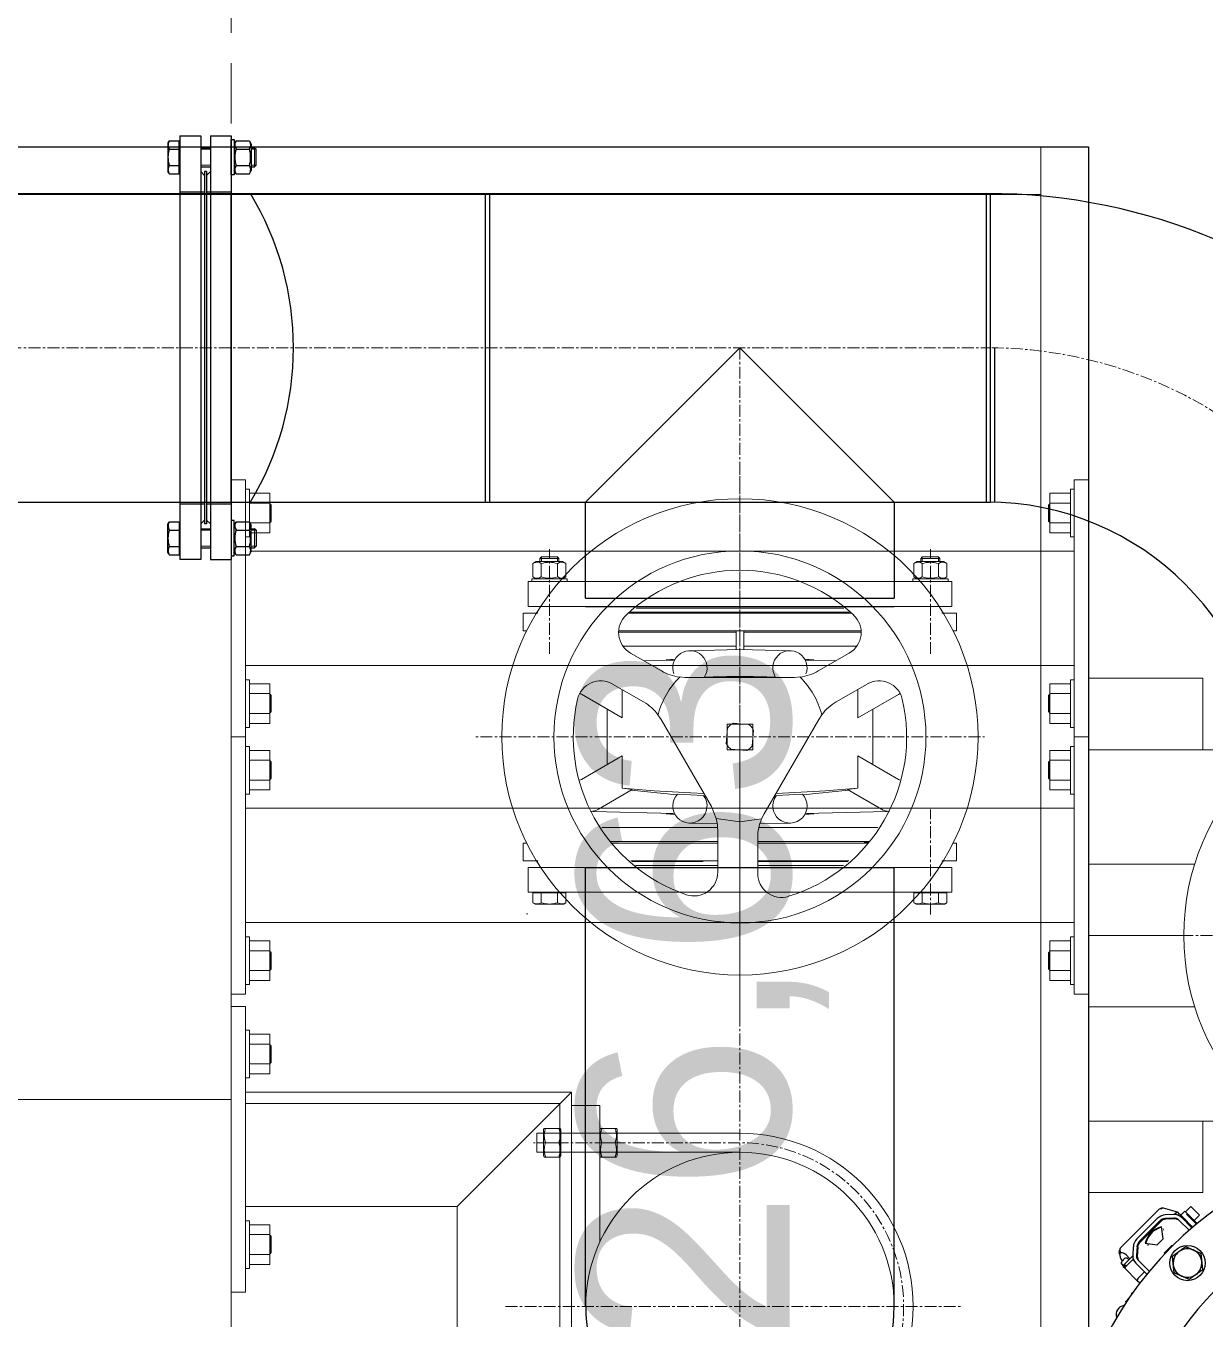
# Model space of a CAD drawing. Header units: millimetres. Extents: x 47998 to 491357, y 29487 to 305355.
# Drawn here: x 49559.1 to 49682.9, y 30411.9 to 30547.7 of the extents above; entities that cross this region are included whole.
import ezdxf

# ---------------------------------------------------------------- set-up
doc = ezdxf.new("R2010")
doc.units = ezdxf.units.MM
doc.linetypes.add('GP kota 28.53_PBS_arhitektura$0$HIDDEN', pattern=[9.525, 6.35, -3.175])
doc.linetypes.add('GP kota 28.53_PBS_strojarstvo_rashladni_sustav$0$CENTER', pattern=[2, 1.25, -0.25, 0.25, -0.25])
doc.styles.add('GP kota 28.53_PBS_arhitektura$0$KOTE', font='arial.ttf')

msp = doc.modelspace()

# ---------------------------------------------------------------- linework, layer by layer
at = {"color": 252, "linetype": 'GP kota 28.53_PBS_arhitektura$0$HIDDEN', "lineweight": 18}
msp.add_line((49580.68, 30619.95), (49580.68, 30534.95), dxfattribs=at)
at = {"color": 4, "linetype": 'Continuous', "lineweight": 20}
for p, q in [((49670.68, 30534.95), (49330.68, 30534.95)), ((49580.68, 30534.95), (49580.68, 30169.95)), ((49670.68, 30169.95), (49670.68, 30534.95)), ((49580.68, 30434.95), (49555.68, 30434.95))]:
    msp.add_line(p, q, dxfattribs=at)
at = {"color": 20, "linetype": 'Continuous', "lineweight": 18}
for p, q in [((49670.68, 30534.95), (49330.68, 30534.95)), ((49665.68, 30534.95), (49665.68, 30169.95)), ((49670.68, 30529.95), (49670.68, 30534.95)), ((49330.68, 30529.95), (49665.68, 30529.95)), ((49670.68, 30529.95), (49670.68, 30169.95))]:
    msp.add_line(p, q, dxfattribs=at)
at = {"color": 1, "linetype": 'Continuous', "lineweight": -3}
for p, q in [((49555.68, 30534.95), (49670.68, 30534.95)), ((49575.28, 30536.12), (49575.28, 30491.62)), ((49575.28, 30536.12), (49577.48, 30536.12)), ((49577.48, 30536.12), (49577.48, 30491.62)), ((49578.48, 30536.12), (49580.68, 30536.12)), ((49578.48, 30536.12), (49578.48, 30491.62)), ((49580.68, 30536.12), (49580.68, 30491.62)), ((49580.68, 30535.72), (49580.98, 30535.72)), ((49580.68, 30532.02), (49580.68, 30535.72)), ((49580.98, 30535.72), (49580.98, 30532.02)), ((49670.68, 30534.95), (49670.68, 30169.95)), ((49577.88, 30531.96), (49577.48, 30532.36)), ((49577.88, 30532.37), (49577.88, 30495.37)), ((49578.08, 30532.37), (49577.88, 30532.37)), ((49578.08, 30532.37), (49578.08, 30495.37)), ((49578.08, 30531.96), (49578.48, 30532.36)), ((49580.98, 30532.02), (49580.68, 30532.02)), ((49361.38, 30530.06), (49659.98, 30530.06)), ((49575.28, 30530.24), (49577.88, 30530.24)), ((49578.08, 30530.24), (49580.68, 30530.24)), ((49580.68, 30497.67), (49580.68, 30530.06)), ((49580.68, 30497.67), (49580.68, 30530.06)), ((49607.32, 30530.06), (49607.32, 30513.87)), ((49607.79, 30530.06), (49624.88, 30530.06)), ((49607.79, 30530.06), (49607.79, 30497.67)), ((49642.62, 30530.06), (49660.36, 30530.06)), ((49659.98, 30497.67), (49659.98, 30530.06)), ((49659.98, 30513.87), (49659.98, 30530.06)), ((49660.36, 30530.06), (49660.36, 30497.67)), ((49607.32, 30513.87), (49607.32, 30497.67)), ((49617.88, 30497.67), (49634.08, 30513.87)), ((49650.27, 30497.67), (49634.08, 30513.87)), ((49660.83, 30497.67), (49660.83, 30513.87)), ((49481.87, 30497.67), (49659.98, 30497.67)), ((49575.28, 30497.49), (49577.88, 30497.49)), ((49578.08, 30497.49), (49580.68, 30497.49)), ((49607.79, 30497.67), (49617.88, 30497.67)), ((49617.88, 30487.58), (49617.88, 30497.67)), ((49650.27, 30497.67), (49650.27, 30487.58)), ((49650.27, 30497.67), (49660.36, 30497.67)), ((49577.88, 30495.78), (49577.48, 30495.38)), ((49578.08, 30495.78), (49578.48, 30495.38)), ((49580.98, 30495.72), (49580.68, 30495.72)), ((49580.68, 30495.72), (49580.68, 30492.02)), ((49580.98, 30492.02), (49580.98, 30495.72)), ((49578.08, 30495.37), (49577.88, 30495.37)), ((49577.48, 30491.62), (49575.28, 30491.62)), ((49578.48, 30491.62), (49580.68, 30491.62)), ((49580.68, 30492.02), (49580.98, 30492.02)), ((49617.88, 30487.58), (49650.27, 30487.58)), ((49617.88, 30486.71), (49650.27, 30486.71)), ((49617.88, 30459.31), (49650.27, 30459.31)), ((49617.88, 30413.21), (49617.88, 30459.31)), ((49650.27, 30413.21), (49650.27, 30459.31)), ((49680.02, 30423.12), (49678.55, 30423.54)), ((49681.42, 30423.71), (49680.86, 30423.14)), ((49681.42, 30423.71), (49682.34, 30422.79)), ((49678.11, 30423.42), (49674, 30419.32)), ((49677.9, 30422.44), (49675.76, 30420.3)), ((49678.15, 30422.19), (49676.02, 30420.05)), ((49679.63, 30422.48), (49678.7, 30422.44)), ((49679.65, 30422.86), (49678.72, 30422.82)), ((49679.71, 30422.41), (49678.78, 30422.36)), ((49679.27, 30422.46), (49679.19, 30422.38)), ((49679.8, 30423), (49679.67, 30422.86)), ((49679.74, 30422.43), (49679.69, 30422.48)), ((49679.75, 30422.43), (49679.72, 30422.41)), ((49679.74, 30422.43), (49679.9, 30422.45)), ((49679.96, 30422.83), (49679.8, 30423)), ((49680.24, 30422.91), (49680.05, 30423.1)), ((49680.15, 30422.3), (49680.07, 30422.33)), ((49680.12, 30422.8), (49680.11, 30422.79)), ((49681.24, 30421.21), (49680.16, 30422.28)), ((49680.25, 30422.91), (49680.24, 30422.91)), ((49680.25, 30422.91), (49680.51, 30422.65)), ((49680.72, 30423.14), (49680.36, 30422.79)), ((49681.54, 30421.47), (49680.44, 30422.57)), ((49680.51, 30422.65), (49680.61, 30422.55)), ((49681.57, 30421.58), (49680.61, 30422.55)), ((49680.86, 30423.14), (49681.07, 30422.93)), ((49682, 30421.86), (49680.96, 30422.9)), ((49681.07, 30422.93), (49682.08, 30421.92)), ((49682.34, 30422.79), (49681.78, 30422.22)), ((49678.23, 30422.11), (49676.09, 30419.97)), ((49678.23, 30422.11), (49678.23, 30422.11)), ((49678.53, 30420.31), (49678.34, 30421.58)), ((49678.55, 30421.36), (49678.53, 30421.33)), ((49678.57, 30421.25), (49678.55, 30421.23)), ((49681.38, 30421.77), (49681.14, 30421.87)), ((49681.38, 30421.77), (49681.31, 30421.7)), ((49681.36, 30421.65), (49681.4, 30421.68)), ((49681.62, 30421.53), (49681.57, 30421.58)), ((49675.38, 30419.48), (49675.34, 30418.55)), ((49675.77, 30419.5), (49675.72, 30418.57)), ((49676.09, 30419.98), (49676.09, 30419.97)), ((49676.62, 30419.86), (49677.89, 30419.67)), ((49676.87, 30419.67), (49676.84, 30419.65)), ((49676.97, 30419.65), (49676.95, 30419.63)), ((49677.41, 30420.22), (49677.41, 30420.22)), ((49677.49, 30420.18), (49677.49, 30420.17)), ((49677.89, 30419.67), (49678.53, 30420.31)), ((49679.38, 30419.57), (49678.63, 30418.82)), ((49679.47, 30419.56), (49679.38, 30419.57)), ((49673.95, 30418.65), (49673.9, 30418.83)), ((49673.97, 30419.09), (49674.04, 30418.85)), ((49674.21, 30417.98), (49674.05, 30418.35)), ((49674.43, 30417.62), (49675.03, 30418.22)), ((49675.03, 30418.22), (49674.62, 30418.63)), ((49674.62, 30417.43), (49675.29, 30418.1)), ((49674.73, 30418.27), (49674.9, 30418.1)), ((49675.34, 30418.53), (49675.03, 30418.22)), ((49675.35, 30418.04), (49675.29, 30418.1)), ((49675.35, 30418.04), (49675.41, 30418.1)), ((49675.72, 30418.51), (49675.77, 30418.46)), ((49675.82, 30419.02), (49675.74, 30418.93)), ((49675.76, 30418.3), (49675.77, 30418.46)), ((49675.79, 30418.48), (49675.77, 30418.45)), ((49675.84, 30419.42), (49675.8, 30418.5)), ((49678.63, 30418.82), (49678.65, 30418.72)), ((49674.13, 30417.67), (49674.32, 30417.48)), ((49674.52, 30417.18), (49674.32, 30417.37)), ((49674.62, 30417.43), (49674.43, 30417.62)), ((49674.52, 30417.18), (49674.52, 30417.18)), ((49675.79, 30415.91), (49674.52, 30417.18)), ((49675.63, 30417.76), (49676.79, 30416.6)), ((49675.88, 30416.17), (49676.55, 30416.84)), ((49675.92, 30418.04), (49677.05, 30416.91)), ((49676.05, 30415.65), (49675.79, 30415.91)), ((49674.58, 30413.75), (49674.94, 30414.11)), ((49675.23, 30414.61), (49675.42, 30414.8)), ((49675.24, 30414.55), (49675.23, 30414.61)), ((49674.64, 30413.66), (49674.58, 30413.72))]:
    msp.add_line(p, q, dxfattribs=at)
at = {"color": 1, "linetype": 'Continuous', "lineweight": -3, "extrusion": (0.866025, -0.5, 0)}
for p, q in [((49574.17, 30535.6), (49574.03, 30535.37)), ((49581.18, 30535.6), (49580.98, 30535.25)), ((49582.58, 30532.13), (49582.78, 30532.48)), ((49574.17, 30495.6), (49574.03, 30495.37)), ((49581.18, 30495.6), (49580.98, 30495.25)), ((49582.58, 30492.13), (49582.78, 30492.48))]:
    msp.add_line(p, q, dxfattribs=at)
at = {"color": 1, "linetype": 'Continuous', "lineweight": -3, "extrusion": (1, -3.67394e-16, 0)}
for p, q in [((49574.03, 30535.37), (49574.03, 30532.37)), ((49575.2, 30532.13), (49575.2, 30535.6)), ((49582.78, 30535.25), (49582.78, 30532.48)), ((49583.28, 30533.02), (49583.28, 30534.71)), ((49575.2, 30495.6), (49575.2, 30492.13)), ((49574.03, 30492.37), (49574.03, 30495.37)), ((49582.78, 30492.48), (49582.78, 30495.25)), ((49583.28, 30494.71), (49583.28, 30493.02))]:
    msp.add_line(p, q, dxfattribs=at)
at = {"color": 1, "linetype": 'Continuous', "lineweight": -3, "extrusion": (3.67394e-16, 1, 0)}
for p, q in [((49574.17, 30535.6), (49575.2, 30535.6)), ((49575.2, 30535.25), (49575.28, 30535.25)), ((49577.48, 30534.87), (49578.48, 30534.87)), ((49581.18, 30535.6), (49582.58, 30535.6)), ((49582.78, 30534.87), (49583.12, 30534.87)), ((49574.17, 30534.73), (49575.2, 30534.73)), ((49581.18, 30534.73), (49582.58, 30534.73)), ((49574.17, 30533), (49575.2, 30533)), ((49575.2, 30532.48), (49575.28, 30532.48)), ((49577.48, 30532.87), (49578.48, 30532.87)), ((49581.18, 30533), (49582.58, 30533)), ((49582.78, 30532.87), (49583.12, 30532.87)), ((49574.17, 30532.13), (49575.2, 30532.13)), ((49581.18, 30532.13), (49582.58, 30532.13))]:
    msp.add_line(p, q, dxfattribs=at)
at = {"color": 1, "linetype": 'Continuous', "lineweight": -3, "extrusion": (0.866025, 0.5, 0)}
for p, q in [((49582.58, 30535.6), (49582.78, 30535.25)), ((49574.17, 30532.13), (49574.03, 30532.37)), ((49581.18, 30532.13), (49580.98, 30532.48)), ((49582.58, 30495.6), (49582.78, 30495.25)), ((49574.17, 30492.13), (49574.03, 30492.37)), ((49581.18, 30492.13), (49580.98, 30492.48))]:
    msp.add_line(p, q, dxfattribs=at)
at = {"color": 1, "linetype": 'Continuous', "lineweight": -3, "extrusion": (0.707107, 0.707107, 0)}
for p, q in [((49583.12, 30534.87), (49583.28, 30534.71)), ((49583.28, 30494.71), (49583.12, 30494.87))]:
    msp.add_line(p, q, dxfattribs=at)
at = {"color": 4, "linetype": 'Continuous', "lineweight": 9, "extrusion": (1, -3.67394e-16, 0)}
for p, q in [((49583.12, 30532.87), (49583.12, 30534.87)), ((49583.12, 30494.87), (49583.12, 30492.87))]:
    msp.add_line(p, q, dxfattribs=at)
at = {"color": 4, "linetype": 'Continuous', "lineweight": 9, "extrusion": (3.67394e-16, 1, 0)}
for p, q in [((49577.48, 30534.71), (49578.48, 30534.71)), ((49582.78, 30534.71), (49583.28, 30534.71)), ((49577.48, 30533.02), (49578.48, 30533.02)), ((49582.78, 30533.02), (49583.28, 30533.02))]:
    msp.add_line(p, q, dxfattribs=at)
at = {"color": 1, "linetype": 'Continuous', "lineweight": -3, "extrusion": (0.707107, -0.707107, 0)}
for p, q in [((49583.28, 30533.02), (49583.12, 30532.87)), ((49583.12, 30492.87), (49583.28, 30493.02))]:
    msp.add_line(p, q, dxfattribs=at)
at = {"color": 4, "linetype": 'GP kota 28.53_PBS_strojarstvo_rashladni_sustav$0$CENTER', "lineweight": 9}
for p, q in [((49361.38, 30513.87), (49659.98, 30513.87)), ((49634.08, 30513.87), (49634.08, 30388.11)), ((49634.08, 30473.01), (49634.08, 30501.73)), ((49614.08, 30481.72), (49614.08, 30492.73)), ((49654.08, 30481.72), (49654.08, 30492.73)), ((49634.08, 30473.01), (49606.36, 30473.01)), ((49634.08, 30473.01), (49659.77, 30473.01)), ((49634.08, 30473.01), (49634.08, 30443.52)), ((49654.08, 30454.37), (49654.08, 30465.38)), ((49705.68, 30452.16), (49677.96, 30452.16)), ((49634.08, 30430.4), (49612.39, 30430.4)), ((49609.48, 30413.21), (49657.35, 30413.21))]:
    msp.add_line(p, q, dxfattribs=at)
at = {"color": 1, "linetype": 'Continuous', "lineweight": 15}
for p, q in [((49580.68, 30473.01), (49580.68, 30500.01)), ((49582.18, 30500.01), (49580.68, 30500.01)), ((49582.18, 30500.01), (49582.18, 30473.01)), ((49669.18, 30500.01), (49669.18, 30473.01)), ((49669.18, 30500.01), (49670.68, 30500.01)), ((49670.68, 30473.01), (49670.68, 30500.01)), ((49582.58, 30499.01), (49582.18, 30499.01)), ((49582.58, 30499.01), (49582.58, 30494.01)), ((49582.58, 30498.59), (49584.73, 30498.59)), ((49584.73, 30498.59), (49584.73, 30497.55)), ((49668.78, 30498.59), (49666.63, 30498.59)), ((49666.63, 30498.59), (49666.63, 30497.55)), ((49668.78, 30499.01), (49668.78, 30494.01)), ((49668.78, 30499.01), (49669.18, 30499.01)), ((49582.58, 30497.55), (49584.73, 30497.55)), ((49584.73, 30497.55), (49584.73, 30495.47)), ((49584.73, 30497.45), (49584.78, 30497.45)), ((49584.78, 30495.57), (49584.78, 30497.45)), ((49584.88, 30497.35), (49584.78, 30497.45)), ((49584.88, 30495.67), (49584.88, 30497.35)), ((49666.48, 30497.35), (49666.58, 30497.45)), ((49666.48, 30495.67), (49666.48, 30497.35)), ((49666.58, 30495.57), (49666.58, 30497.45)), ((49666.63, 30497.45), (49666.58, 30497.45)), ((49666.63, 30497.55), (49666.63, 30495.47)), ((49668.78, 30497.55), (49666.63, 30497.55)), ((49584.73, 30495.57), (49584.78, 30495.57)), ((49584.88, 30495.67), (49584.78, 30495.57)), ((49666.48, 30495.67), (49666.58, 30495.57)), ((49666.63, 30495.57), (49666.58, 30495.57)), ((49582.58, 30495.47), (49584.73, 30495.47)), ((49582.58, 30494.43), (49584.73, 30494.43)), ((49584.73, 30495.47), (49584.73, 30494.43)), ((49668.78, 30495.47), (49666.63, 30495.47)), ((49666.63, 30495.47), (49666.63, 30494.43)), ((49668.78, 30494.43), (49666.63, 30494.43)), ((49582.58, 30494.01), (49582.18, 30494.01)), ((49668.78, 30494.01), (49669.18, 30494.01)), ((49582.18, 30492.51), (49582.18, 30480.5)), ((49582.18, 30480.51), (49582.18, 30492.51)), ((49669.18, 30492.51), (49582.71, 30492.51)), ((49669.18, 30480.5), (49669.18, 30492.51)), ((49669.18, 30480.5), (49669.18, 30492.51)), ((49669.18, 30480.51), (49669.18, 30492.51)), ((49612.87, 30486.05), (49611.33, 30486.01)), ((49612.85, 30486.01), (49611.33, 30486.01)), ((49611.33, 30486.01), (49611.33, 30484.16)), ((49645.72, 30486.01), (49622.44, 30486.01)), ((49645.57, 30486.11), (49622.59, 30486.11)), ((49644.99, 30486.51), (49623.17, 30486.51)), ((49656.83, 30486.01), (49655.28, 30486.05)), ((49655.31, 30486.01), (49656.83, 30486.01)), ((49656.83, 30484.16), (49656.83, 30486.01)), ((49670.68, 30474.36), (49670.68, 30486.36)), ((49611.7, 30484.16), (49611.33, 30484.16)), ((49611.33, 30484.16), (49611.7, 30484.15)), ((49633.68, 30484.01), (49621.39, 30484.01)), ((49646.75, 30484.16), (49621.41, 30484.16)), ((49633.68, 30482.19), (49633.68, 30484.14)), ((49634.48, 30484.14), (49633.68, 30484.14)), ((49634.48, 30482.19), (49634.48, 30484.14)), ((49634.48, 30484.01), (49646.77, 30484.01)), ((49656.45, 30484.16), (49656.83, 30484.16)), ((49656.46, 30484.15), (49656.83, 30484.16)), ((49633.68, 30482.53), (49621.83, 30482.53)), ((49634.08, 30482.2), (49628.78, 30482.06)), ((49634.08, 30482.2), (49639.38, 30482.06)), ((49634.48, 30482.53), (49646.32, 30482.53)), ((49625.84, 30479.93), (49622.59, 30481.81)), ((49627.22, 30481.07), (49624.01, 30480.99)), ((49640.94, 30481.07), (49644.14, 30480.98)), ((49645.56, 30481.81), (49642.31, 30479.93)), ((49582.18, 30480.5), (49669.18, 30480.5)), ((49627.75, 30479.3), (49628.34, 30479.26)), ((49628.34, 30479.26), (49639.81, 30479.26)), ((49639.81, 30479.26), (49640.4, 30479.3)), ((49582.58, 30479.01), (49582.18, 30479.01)), ((49582.58, 30479.01), (49582.58, 30474.01)), ((49582.58, 30478.59), (49584.73, 30478.59)), ((49584.73, 30478.59), (49584.73, 30477.55)), ((49620.71, 30478.56), (49623.97, 30476.68)), ((49621.7, 30475.01), (49621.7, 30477.99)), ((49644.19, 30476.68), (49647.44, 30478.56)), ((49646.45, 30475.01), (49646.45, 30477.99)), ((49668.78, 30478.59), (49666.63, 30478.59)), ((49666.63, 30478.59), (49666.63, 30477.55)), ((49668.78, 30479.01), (49668.78, 30474.01)), ((49668.78, 30479.01), (49669.18, 30479.01)), ((49682.68, 30479.16), (49670.68, 30479.16)), ((49682.68, 30471.66), (49682.68, 30479.16)), ((49582.58, 30477.55), (49584.73, 30477.55)), ((49584.73, 30477.55), (49584.73, 30475.47)), ((49584.73, 30477.45), (49584.78, 30477.45)), ((49584.78, 30475.57), (49584.78, 30477.45)), ((49584.88, 30477.35), (49584.78, 30477.45)), ((49584.88, 30475.67), (49584.88, 30477.35)), ((49617.43, 30477.48), (49621.7, 30475.01)), ((49650.73, 30477.47), (49646.45, 30475.01)), ((49666.48, 30477.35), (49666.58, 30477.45)), ((49666.48, 30475.67), (49666.48, 30477.35)), ((49666.58, 30475.57), (49666.58, 30477.45)), ((49666.63, 30477.45), (49666.58, 30477.45)), ((49666.63, 30477.55), (49666.63, 30475.47)), ((49668.78, 30477.55), (49666.63, 30477.55)), ((49582.58, 30475.47), (49584.73, 30475.47)), ((49584.73, 30475.57), (49584.78, 30475.57)), ((49584.73, 30475.47), (49584.73, 30474.43)), ((49584.88, 30475.67), (49584.78, 30475.57)), ((49620.13, 30470.11), (49620.13, 30475.92)), ((49625.8, 30474.85), (49625.47, 30475.34)), ((49642.68, 30475.34), (49642.36, 30474.85)), ((49648.03, 30470.1), (49648.03, 30475.92)), ((49666.48, 30475.67), (49666.58, 30475.57)), ((49666.63, 30475.57), (49666.58, 30475.57)), ((49668.78, 30475.47), (49666.63, 30475.47)), ((49666.63, 30475.47), (49666.63, 30474.43)), ((49582.58, 30474.01), (49582.18, 30474.01)), ((49582.58, 30474.43), (49584.73, 30474.43)), ((49631.08, 30465.69), (49625.8, 30474.85)), ((49632.65, 30472.29), (49632.78, 30473.95)), ((49632.73, 30474.36), (49635.43, 30474.36)), ((49632.73, 30471.66), (49632.73, 30474.36)), ((49635.02, 30474.3), (49633.35, 30474.44)), ((49635.43, 30474.36), (49635.43, 30471.66)), ((49642.36, 30474.85), (49636.62, 30464.92)), ((49668.78, 30474.43), (49666.63, 30474.43)), ((49668.78, 30474.01), (49669.18, 30474.01)), ((49580.68, 30473.01), (49580.68, 30446.01)), ((49582.18, 30473.01), (49580.68, 30473.01)), ((49582.18, 30473.01), (49580.68, 30473.01)), ((49582.18, 30446.01), (49582.18, 30473.01)), ((49635.37, 30472.07), (49635.5, 30473.73)), ((49669.18, 30473.01), (49670.68, 30473.01)), ((49669.18, 30446.01), (49669.18, 30473.01)), ((49669.18, 30473.01), (49670.68, 30473.01)), ((49670.68, 30473.01), (49670.68, 30446.01)), ((49582.58, 30472.01), (49582.18, 30472.01)), ((49582.58, 30467.01), (49582.58, 30472.01)), ((49582.58, 30471.59), (49584.73, 30471.59)), ((49584.73, 30470.55), (49584.73, 30471.59)), ((49635.43, 30471.66), (49632.73, 30471.66)), ((49634.8, 30471.58), (49633.13, 30471.72)), ((49666.63, 30470.55), (49666.63, 30471.59)), ((49668.78, 30471.59), (49666.63, 30471.59)), ((49668.78, 30467.01), (49668.78, 30472.01)), ((49668.78, 30472.01), (49669.18, 30472.01)), ((49689.27, 30471.66), (49670.68, 30471.66)), ((49670.68, 30471.66), (49670.68, 30459.66)), ((49582.58, 30470.55), (49584.73, 30470.55)), ((49584.73, 30468.48), (49584.73, 30470.55)), ((49584.73, 30470.45), (49584.78, 30470.45)), ((49584.78, 30470.45), (49584.78, 30468.57)), ((49584.88, 30470.35), (49584.78, 30470.45)), ((49584.88, 30470.35), (49584.88, 30468.67)), ((49617.43, 30468.55), (49621.7, 30471.01)), ((49621.7, 30471.01), (49621.7, 30467.63)), ((49646.45, 30471.01), (49646.45, 30467.62)), ((49650.73, 30468.54), (49646.45, 30471.01)), ((49666.48, 30470.35), (49666.58, 30470.45)), ((49666.48, 30470.35), (49666.48, 30468.67)), ((49666.58, 30470.45), (49666.58, 30468.57)), ((49666.63, 30470.45), (49666.58, 30470.45)), ((49666.63, 30468.48), (49666.63, 30470.55)), ((49668.78, 30470.55), (49666.63, 30470.55)), ((49582.58, 30468.48), (49584.73, 30468.48)), ((49584.73, 30468.57), (49584.78, 30468.57)), ((49584.73, 30467.44), (49584.73, 30468.48)), ((49584.88, 30468.67), (49584.78, 30468.57)), ((49666.48, 30468.67), (49666.58, 30468.57)), ((49666.63, 30468.57), (49666.58, 30468.57)), ((49668.78, 30468.48), (49666.63, 30468.48)), ((49666.63, 30467.44), (49666.63, 30468.48)), ((49582.58, 30467.01), (49582.18, 30467.01)), ((49582.58, 30467.44), (49584.73, 30467.44)), ((49622.78, 30467.48), (49619.23, 30465.43)), ((49621.7, 30467.63), (49622.78, 30467.48)), ((49621.7, 30467.63), (49625.09, 30467.34)), ((49622.66, 30467.41), (49627.45, 30466.92)), ((49625.09, 30467.34), (49628.94, 30467.12)), ((49627.52, 30467), (49630.27, 30466.84)), ((49628.94, 30467.12), (49630.28, 30467.08)), ((49637.87, 30467.08), (49639.21, 30467.12)), ((49640.63, 30467), (49637.88, 30466.84)), ((49639.21, 30467.12), (49643.06, 30467.34)), ((49645.49, 30467.41), (49640.7, 30466.92)), ((49643.06, 30467.34), (49646.45, 30467.62)), ((49646.45, 30467.62), (49645.37, 30467.48)), ((49645.37, 30467.48), (49648.93, 30465.43)), ((49668.78, 30467.44), (49666.63, 30467.44)), ((49668.78, 30467.01), (49669.18, 30467.01)), ((49631.59, 30464.45), (49631.08, 30465.69)), ((49582.18, 30465.52), (49669.18, 30465.52)), ((49582.18, 30465.51), (49582.18, 30453.51)), ((49627.22, 30464.95), (49618.62, 30465.18)), ((49634.08, 30464.1), (49631.59, 30464.45)), ((49634.08, 30464.1), (49636.36, 30464.39)), ((49636.62, 30464.92), (49636.36, 30464.39)), ((49640.93, 30464.95), (49649.53, 30465.18)), ((49669.18, 30465.52), (49669.18, 30453.51)), ((49669.18, 30465.51), (49669.18, 30453.51)), ((49631.74, 30463.49), (49619.57, 30463.49)), ((49631.7, 30463.89), (49628.78, 30463.96)), ((49631.75, 30463.19), (49631.75, 30458.81)), ((49636.08, 30463.49), (49648.56, 30463.49)), ((49636.18, 30463.88), (49639.37, 30463.96)), ((49611.7, 30461.87), (49611.33, 30461.86)), ((49611.7, 30461.86), (49611.33, 30461.86)), ((49611.33, 30461.86), (49611.33, 30460.01)), ((49631.75, 30462.02), (49620.54, 30462.02)), ((49631.75, 30461.86), (49620.7, 30461.86)), ((49635.95, 30458.66), (49635.95, 30462.42)), ((49635.95, 30462.02), (49647.67, 30462.02)), ((49635.95, 30461.86), (49647.5, 30461.86)), ((49647.27, 30461.96), (49647.12, 30461.95)), ((49647.12, 30461.95), (49647.27, 30461.93)), ((49647.61, 30461.96), (49647.27, 30461.96)), ((49647.27, 30461.93), (49647.57, 30461.92)), ((49656.45, 30461.86), (49656.83, 30461.86)), ((49656.83, 30461.86), (49656.46, 30461.87)), ((49656.83, 30460.01), (49656.83, 30461.86)), ((49612.85, 30460.01), (49611.33, 30460.01)), ((49611.33, 30460.01), (49612.87, 30459.97)), ((49631.75, 30460.01), (49622.62, 30460.01)), ((49630.22, 30459.91), (49622.72, 30459.91)), ((49631.75, 30459.51), (49623.13, 30459.51)), ((49635.95, 30460.01), (49645.51, 30460.01)), ((49635.95, 30459.91), (49645.4, 30459.91)), ((49635.95, 30459.51), (49644.96, 30459.51)), ((49655.28, 30459.97), (49656.83, 30460.01)), ((49655.31, 30460.01), (49656.83, 30460.01)), ((49681.83, 30459.66), (49670.68, 30459.66)), ((49669.18, 30453.51), (49582.18, 30453.51)), ((49680.68, 30452.16), (49670.68, 30452.16)), ((49680.68, 30452.16), (49670.68, 30452.16)), ((49670.68, 30452.16), (49670.68, 30425.16)), ((49582.58, 30452.01), (49582.18, 30452.01)), ((49582.58, 30447.01), (49582.58, 30452.01)), ((49582.58, 30451.59), (49584.73, 30451.59)), ((49584.73, 30450.55), (49584.73, 30451.59)), ((49666.63, 30450.55), (49666.63, 30451.59)), ((49668.78, 30451.59), (49666.63, 30451.59)), ((49668.78, 30447.01), (49668.78, 30452.01)), ((49668.78, 30452.01), (49669.18, 30452.01)), ((49582.58, 30450.55), (49584.73, 30450.55)), ((49584.73, 30448.48), (49584.73, 30450.55)), ((49584.73, 30450.45), (49584.78, 30450.45)), ((49584.78, 30450.45), (49584.78, 30448.57)), ((49584.88, 30450.35), (49584.78, 30450.45)), ((49584.88, 30450.35), (49584.88, 30448.67)), ((49666.48, 30450.35), (49666.58, 30450.45)), ((49666.48, 30450.35), (49666.48, 30448.67)), ((49666.58, 30450.45), (49666.58, 30448.57)), ((49666.63, 30450.45), (49666.58, 30450.45)), ((49666.63, 30448.48), (49666.63, 30450.55)), ((49668.78, 30450.55), (49666.63, 30450.55)), ((49582.58, 30448.48), (49584.73, 30448.48)), ((49584.73, 30448.57), (49584.78, 30448.57)), ((49584.73, 30447.44), (49584.73, 30448.48)), ((49584.88, 30448.67), (49584.78, 30448.57)), ((49666.48, 30448.67), (49666.58, 30448.57)), ((49666.63, 30448.57), (49666.58, 30448.57)), ((49668.78, 30448.48), (49666.63, 30448.48)), ((49666.63, 30447.44), (49666.63, 30448.48)), ((49582.58, 30447.01), (49582.18, 30447.01)), ((49582.58, 30447.44), (49584.73, 30447.44)), ((49668.78, 30447.44), (49666.63, 30447.44)), ((49668.78, 30447.01), (49669.18, 30447.01)), ((49582.18, 30446.01), (49580.68, 30446.01)), ((49669.18, 30446.01), (49670.68, 30446.01)), ((49580.68, 30444.71), (49580.68, 30414.71)), ((49582.18, 30444.71), (49580.68, 30444.71)), ((49582.18, 30414.71), (49582.18, 30444.71)), ((49681.83, 30444.66), (49670.68, 30444.66)), ((49670.68, 30432.66), (49670.68, 30444.66)), ((49582.58, 30442.21), (49582.18, 30442.21)), ((49582.58, 30437.21), (49582.58, 30442.21)), ((49582.58, 30441.79), (49584.73, 30441.79)), ((49584.73, 30440.75), (49584.73, 30441.79)), ((49582.58, 30440.75), (49584.73, 30440.75)), ((49584.73, 30438.67), (49584.73, 30440.75)), ((49584.73, 30440.65), (49584.78, 30440.65)), ((49584.78, 30440.65), (49584.78, 30438.77)), ((49584.88, 30440.55), (49584.78, 30440.65)), ((49584.88, 30440.55), (49584.88, 30438.87)), ((49582.58, 30438.67), (49584.73, 30438.67)), ((49584.73, 30438.77), (49584.78, 30438.77)), ((49584.73, 30437.63), (49584.73, 30438.67)), ((49584.88, 30438.87), (49584.78, 30438.77)), ((49582.58, 30437.21), (49582.18, 30437.21)), ((49582.58, 30437.63), (49584.73, 30437.63)), ((49616.38, 30435.71), (49582.18, 30435.71)), ((49582.18, 30435.71), (49582.18, 30423.71)), ((49615.18, 30434.51), (49582.18, 30434.51)), ((49604.38, 30423.71), (49616.38, 30435.71)), ((49615.18, 30434.51), (49615.18, 30391.91)), ((49616.38, 30390.71), (49616.38, 30435.71)), ((49619.38, 30434.31), (49616.38, 30434.31)), ((49619.38, 30420.02), (49619.38, 30434.31)), ((49613.47, 30431.79), (49613.54, 30431.9)), ((49613.47, 30431.79), (49613.47, 30429.02)), ((49615.07, 30431.9), (49613.67, 30431.9)), ((49615.27, 30431.79), (49615.21, 30431.9)), ((49615.27, 30431.79), (49615.27, 30429.02)), ((49619.38, 30431.79), (49619.45, 30431.9)), ((49619.38, 30431.79), (49619.38, 30429.02)), ((49620.98, 30431.9), (49619.58, 30431.9)), ((49621.18, 30431.79), (49621.12, 30431.9)), ((49621.18, 30431.79), (49621.18, 30429.02)), ((49689.27, 30432.66), (49670.68, 30432.66)), ((49682.68, 30432.66), (49682.68, 30425.16)), ((49634.08, 30431.4), (49612.77, 30431.4)), ((49612.77, 30431.4), (49612.77, 30429.4)), ((49615.07, 30430.4), (49613.67, 30430.4)), ((49620.98, 30430.4), (49619.58, 30430.4)), ((49634.08, 30429.4), (49612.77, 30429.4)), ((49613.47, 30429.02), (49613.54, 30428.9)), ((49615.27, 30429.02), (49615.21, 30428.9)), ((49619.38, 30429.02), (49619.45, 30428.9)), ((49621.18, 30429.02), (49621.12, 30428.9)), ((49615.07, 30428.9), (49613.67, 30428.9)), ((49620.98, 30428.9), (49619.58, 30428.9)), ((49682.68, 30425.16), (49670.68, 30425.16)), ((49604.38, 30423.71), (49582.18, 30423.71)), ((49604.38, 30402.71), (49604.38, 30423.71)), ((49582.58, 30422.21), (49582.18, 30422.21)), ((49582.58, 30417.21), (49582.58, 30422.21)), ((49582.58, 30421.79), (49584.73, 30421.79)), ((49584.73, 30420.75), (49584.73, 30421.79)), ((49582.58, 30420.75), (49584.73, 30420.75)), ((49584.73, 30418.67), (49584.73, 30420.75)), ((49584.73, 30420.65), (49584.78, 30420.65)), ((49584.78, 30420.65), (49584.78, 30418.77)), ((49584.88, 30420.55), (49584.78, 30420.65)), ((49584.88, 30420.55), (49584.88, 30418.87)), ((49582.58, 30418.67), (49584.73, 30418.67)), ((49584.73, 30418.77), (49584.78, 30418.77)), ((49584.73, 30417.63), (49584.73, 30418.67)), ((49584.88, 30418.87), (49584.78, 30418.77)), ((49582.58, 30417.21), (49582.18, 30417.21)), ((49582.58, 30417.63), (49584.73, 30417.63)), ((49582.18, 30414.71), (49580.68, 30414.71))]:
    msp.add_line(p, q, dxfattribs=at)
at = {"color": 1, "linetype": 'Continuous', "lineweight": -3, "extrusion": (-3.67394e-16, -1, 0)}
for p, q in [((49574.17, 30495.6), (49575.2, 30495.6)), ((49581.18, 30495.6), (49582.58, 30495.6)), ((49574.17, 30494.73), (49575.2, 30494.73)), ((49575.2, 30495.25), (49575.28, 30495.25)), ((49577.48, 30494.87), (49578.48, 30494.87)), ((49581.18, 30494.73), (49582.58, 30494.73)), ((49582.78, 30494.87), (49583.12, 30494.87)), ((49574.17, 30493), (49575.2, 30493)), ((49577.48, 30492.87), (49578.48, 30492.87)), ((49581.18, 30493), (49582.58, 30493)), ((49582.78, 30492.87), (49583.12, 30492.87)), ((49574.17, 30492.13), (49575.2, 30492.13)), ((49575.2, 30492.48), (49575.28, 30492.48)), ((49581.18, 30492.13), (49582.58, 30492.13))]:
    msp.add_line(p, q, dxfattribs=at)
at = {"color": 4, "linetype": 'Continuous', "lineweight": 9, "extrusion": (-3.67394e-16, -1, 0)}
for p, q in [((49577.48, 30494.71), (49578.48, 30494.71)), ((49582.78, 30494.71), (49583.28, 30494.71)), ((49577.48, 30493.02), (49578.48, 30493.02)), ((49582.78, 30493.02), (49583.28, 30493.02))]:
    msp.add_line(p, q, dxfattribs=at)
at = {"color": 1, "linetype": 'Continuous', "lineweight": 9, "extrusion": (-0.5, 0.866025, 0)}
for p, q in [((49612.34, 30491.21), (49612.69, 30491.41)), ((49652.34, 30491.21), (49652.69, 30491.41)), ((49615.81, 30489.81), (49615.46, 30489.61)), ((49655.81, 30489.81), (49655.46, 30489.61)), ((49615.81, 30455.6), (49615.58, 30455.46)), ((49655.81, 30455.6), (49655.58, 30455.46))]:
    msp.add_line(p, q, dxfattribs=at)
at = {"color": 1, "linetype": 'Continuous', "lineweight": 9, "extrusion": (6.12323e-17, 1, 0)}
for p, q in [((49612.69, 30491.41), (49615.46, 30491.41)), ((49615.08, 30491.75), (49613.08, 30491.75)), ((49614.92, 30491.91), (49613.23, 30491.91)), ((49655.46, 30491.41), (49652.69, 30491.41)), ((49653.08, 30491.75), (49655.08, 30491.75)), ((49653.23, 30491.91), (49654.92, 30491.91)), ((49615.81, 30456.63), (49612.34, 30456.63)), ((49652.34, 30456.63), (49655.81, 30456.63)), ((49612.58, 30455.46), (49615.58, 30455.46)), ((49655.58, 30455.46), (49652.58, 30455.46))]:
    msp.add_line(p, q, dxfattribs=at)
at = {"color": 1, "linetype": 'Continuous', "lineweight": 9, "extrusion": (-0.707107, 0.707107, 0)}
for p, q in [((49613.08, 30491.75), (49613.23, 30491.91)), ((49653.23, 30491.91), (49653.08, 30491.75))]:
    msp.add_line(p, q, dxfattribs=at)
at = {"color": 1, "linetype": 'Continuous', "lineweight": 9, "extrusion": (-1, 6.12323e-17, 0)}
for p, q in [((49613.08, 30491.41), (49613.08, 30491.75)), ((49615.08, 30491.41), (49615.08, 30491.75)), ((49612.34, 30489.81), (49612.34, 30491.21)), ((49613.21, 30489.81), (49613.21, 30491.21)), ((49614.94, 30489.81), (49614.94, 30491.21)), ((49615.81, 30489.81), (49615.81, 30491.21)), ((49612.34, 30455.6), (49612.34, 30456.63)), ((49612.69, 30456.63), (49612.69, 30456.71)), ((49613.21, 30455.6), (49613.21, 30456.63)), ((49614.94, 30455.6), (49614.94, 30456.63)), ((49615.46, 30456.63), (49615.46, 30456.71)), ((49615.81, 30455.6), (49615.81, 30456.63))]:
    msp.add_line(p, q, dxfattribs=at)
at = {"color": 4, "linetype": 'Continuous', "lineweight": 9, "extrusion": (-1, 6.12323e-17, 0)}
for p, q in [((49613.23, 30491.41), (49613.23, 30491.91)), ((49614.92, 30491.41), (49614.92, 30491.91))]:
    msp.add_line(p, q, dxfattribs=at)
at = {"color": 1, "linetype": 'Continuous', "lineweight": 9, "extrusion": (0.707107, 0.707107, 0)}
for p, q in [((49614.92, 30491.91), (49615.08, 30491.75)), ((49655.08, 30491.75), (49654.92, 30491.91))]:
    msp.add_line(p, q, dxfattribs=at)
at = {"color": 1, "linetype": 'Continuous', "lineweight": 9, "extrusion": (0.5, 0.866025, 0)}
for p, q in [((49615.81, 30491.21), (49615.46, 30491.41)), ((49655.81, 30491.21), (49655.46, 30491.41)), ((49612.34, 30489.81), (49612.69, 30489.61)), ((49652.34, 30489.81), (49652.69, 30489.61)), ((49612.34, 30455.6), (49612.58, 30455.46)), ((49652.34, 30455.6), (49652.58, 30455.46))]:
    msp.add_line(p, q, dxfattribs=at)
at = {"color": 1, "linetype": 'Continuous', "lineweight": 9, "extrusion": (1, -6.12323e-17, 0)}
for p, q in [((49653.08, 30491.41), (49653.08, 30491.75)), ((49655.08, 30491.41), (49655.08, 30491.75)), ((49652.34, 30489.81), (49652.34, 30491.21)), ((49653.21, 30489.81), (49653.21, 30491.21)), ((49654.94, 30489.81), (49654.94, 30491.21)), ((49655.81, 30489.81), (49655.81, 30491.21)), ((49652.34, 30455.6), (49652.34, 30456.63)), ((49652.69, 30456.63), (49652.69, 30456.71)), ((49653.21, 30455.6), (49653.21, 30456.63)), ((49654.94, 30455.6), (49654.94, 30456.63)), ((49655.46, 30456.63), (49655.46, 30456.71)), ((49655.81, 30455.6), (49655.81, 30456.63))]:
    msp.add_line(p, q, dxfattribs=at)
at = {"color": 4, "linetype": 'Continuous', "lineweight": 9, "extrusion": (1, -6.12323e-17, 0)}
for p, q in [((49653.23, 30491.41), (49653.23, 30491.91)), ((49654.92, 30491.41), (49654.92, 30491.91))]:
    msp.add_line(p, q, dxfattribs=at)
at = {"color": 1, "linetype": 'Continuous', "lineweight": 9}
for p, q in [((49611.83, 30486.71), (49611.83, 30489.31)), ((49656.33, 30489.31), (49611.83, 30489.31)), ((49612.23, 30489.31), (49612.23, 30489.61)), ((49612.23, 30489.61), (49615.93, 30489.61)), ((49615.93, 30489.31), (49612.23, 30489.31)), ((49615.93, 30489.61), (49615.93, 30489.31)), ((49655.93, 30489.61), (49652.23, 30489.61)), ((49652.23, 30489.61), (49652.23, 30489.31)), ((49652.23, 30489.31), (49655.93, 30489.31)), ((49655.93, 30489.31), (49655.93, 30489.61)), ((49656.33, 30486.71), (49656.33, 30489.31)), ((49656.33, 30486.71), (49611.83, 30486.71)), ((49611.83, 30459.31), (49611.83, 30456.71)), ((49656.33, 30459.31), (49611.83, 30459.31)), ((49656.33, 30456.71), (49656.33, 30459.31)), ((49656.33, 30456.71), (49611.83, 30456.71))]:
    msp.add_line(p, q, dxfattribs=at)
at = {"color": 1, "linetype": 'Continuous', "lineweight": 15}
for centre, radius in [((49634.08, 30473.01), 25), ((49634.08, 30473.01), 19.53), ((49705.68, 30452.16), 25)]:
    msp.add_circle(centre, radius, dxfattribs=at)
at = {"color": 1, "linetype": 'Continuous', "lineweight": -3}
msp.add_circle((49681.07, 30417.77), 1.85, dxfattribs=at)
for centre, radius, start, end in [((49574.8, 30535.17), 0.766, 154.4469, 214.4469), ((49581.81, 30535.17), 0.766, 154.4385, 214.4385), ((49581.95, 30535.17), 0.766, 325.5615, 25.5615), ((49576.89, 30533.87), 2.86, 162.3875, 197.6125), ((49583.91, 30533.87), 2.86, 162.383, 197.617), ((49579.85, 30533.87), 2.86, 342.383, 17.617), ((49574.8, 30532.57), 0.766, 145.5531, 205.5531), ((49581.81, 30532.57), 0.766, 145.5615, 205.5615), ((49581.95, 30532.57), 0.766, 334.4385, 34.4385), ((49555.87, 30513.87), 31.33, 328.8693, 31.1307), ((49659.98, 30468.17), 61.89, 0, 90), ((49659.98, 30468.17), 29.5, 0, 90), ((49574.8, 30495.17), 0.766, 154.4469, 214.4469), ((49581.81, 30495.17), 0.766, 154.4385, 214.4385), ((49581.95, 30495.17), 0.766, 325.5615, 25.5615), ((49576.89, 30493.87), 2.86, 162.3875, 197.6125), ((49583.91, 30493.87), 2.86, 162.383, 197.617), ((49579.85, 30493.87), 2.86, 342.383, 17.617), ((49574.8, 30492.57), 0.766, 145.5531, 205.5531), ((49581.81, 30492.57), 0.766, 145.5615, 205.5615), ((49581.95, 30492.57), 0.766, 334.4385, 34.4385), ((49611.69, 30454.36), 0.08, 0, 90), ((49705.68, 30393.16), 37.2, 91.8789, 178.1211), ((49705.68, 30393.16), 30.72, 94.3982, 175.6018), ((49680.79, 30423.07), 0.1, 45, 135), ((49681.07, 30417.77), 1.5, 126, 186), ((49681.07, 30417.77), 1.5, 66, 126), ((49681.07, 30417.77), 1.5, 6, 66), ((49681.07, 30417.77), 1.5, 186, 246), ((49681.07, 30417.77), 1.5, 306, 6), ((49681.07, 30417.77), 1.5, 246, 306), ((49634.08, 30413.21), 16.19, 180, 0), ((49674.53, 30412.36), 0.95, 97.8049, 198.9003), ((49674.59, 30413.74), 0.02, 135, 225)]:
    msp.add_arc(centre, radius, start, end, dxfattribs=at)
at = {"color": 4, "linetype": 'GP kota 28.53_PBS_strojarstvo_rashladni_sustav$0$CENTER', "lineweight": 9}
for centre, radius, start in [((49659.98, 30468.17), 45.7, 0), ((49634.08, 30413.21), 17.19, 270)]:
    msp.add_arc(centre, radius, start, 90, dxfattribs=at)
at = {"color": 1, "linetype": 'Continuous', "lineweight": 9}
for centre, radius, start, end in [((49612.78, 30490.58), 0.766, 55.5615, 115.5615), ((49614.08, 30488.48), 2.86, 72.383, 107.617), ((49615.38, 30490.58), 0.766, 64.4385, 124.4385), ((49652.78, 30490.58), 0.766, 55.5615, 115.5615), ((49654.08, 30488.48), 2.86, 72.383, 107.617), ((49655.38, 30490.58), 0.766, 64.4385, 124.4385), ((49612.78, 30490.44), 0.766, 244.4385, 304.4385), ((49614.08, 30492.54), 2.86, 252.383, 287.617), ((49615.38, 30490.44), 0.766, 235.5615, 295.5615), ((49652.78, 30490.44), 0.766, 244.4385, 304.4385), ((49654.08, 30492.54), 2.86, 252.383, 287.617), ((49655.38, 30490.44), 0.766, 235.5615, 295.5615), ((49612.78, 30456.23), 0.766, 244.4469, 304.4469), ((49614.08, 30458.32), 2.86, 252.3875, 287.6125), ((49615.38, 30456.23), 0.766, 235.5531, 295.5531), ((49652.78, 30456.23), 0.766, 244.4469, 304.4469), ((49654.08, 30458.32), 2.86, 252.3875, 287.6125), ((49655.38, 30456.23), 0.766, 235.5531, 295.5531)]:
    msp.add_arc(centre, radius, start, end, dxfattribs=at)
at = {"color": 1, "linetype": 'Continuous', "lineweight": 15}
for centre, radius, start, end in [((49634.08, 30473.01), 17.5, 46.9578, 133.0422), ((49623.84, 30483.97), 2.5, 133.0422, 240), ((49644.31, 30483.97), 2.5, 300, 46.9578), ((49628.83, 30480.26), 1.8, 328.3472, 200.9759), ((49639.33, 30480.26), 1.8, 339.078, 211.5709), ((49634.08, 30389.36), 92.05, 94.2379, 94.8288), ((49634.08, 30389.36), 92.05, 85.1712, 85.7621), ((49634.08, 30473.01), 8.91, 135.1713, 164.8287), ((49628.34, 30484.26), 5, 240, 263.2619), ((49634.07, 30390.36), 88.99, 87.5784, 92.4062), ((49639.81, 30484.26), 5, 276.7381, 300), ((49634.08, 30473.01), 8.91, 15.1713, 44.8287), ((49619.46, 30476.4), 2.5, 60, 166.9578), ((49648.69, 30476.4), 2.5, 13.0422, 120), ((49634.08, 30473.01), 17.5, 166.9578, 251.2463), ((49618.33, 30479.04), 1.8, 232.902, 239.9923), ((49621.47, 30472.35), 5, 36.7381, 60), ((49634.08, 30473.01), 17.5, 286.9578, 13.0422), ((49646.69, 30472.35), 5, 120, 143.2619), ((49649.83, 30479.03), 1.8, 299.9923, 307.0932), ((49634.08, 30473.01), 1.6, 116.832, 147.5774), ((49634.08, 30473.01), 1.6, 26.832, 57.5774), ((49634.08, 30473.01), 1.6, 206.832, 237.5774), ((49634.08, 30473.01), 1.6, 296.832, 327.5774), ((49618.33, 30466.99), 1.8, 119.9923, 125.3928), ((49649.83, 30466.98), 1.8, 55.4809, 59.9923), ((49628.83, 30465.76), 1.8, 136.503, 36.7973), ((49639.33, 30465.76), 1.8, 143.1874, 43.4816), ((49634.09, 30555.66), 88.99, 267.5784, 267.6732), ((49634.09, 30555.66), 88.99, 272.3121, 272.4062), ((49618.33, 30466.99), 1.8, 272.0835, 299.9923), ((49634.08, 30556.66), 92.05, 265.1712, 265.7621), ((49626.75, 30463.19), 5, 0, 14.5412), ((49640.95, 30462.42), 5, 156.7381, 180), ((49634.08, 30556.66), 92.05, 274.2379, 274.8288), ((49649.83, 30466.98), 1.8, 239.9923, 268.061), ((49629.25, 30458.81), 2.5, 251.2463, 0), ((49638.45, 30458.66), 2.5, 180, 286.9578), ((49634.08, 30413.21), 18.19, 270, 90), ((49634.08, 30413.21), 16.19, 0, 180), ((49634.08, 30413.21), 16.19, 270, 90), ((49634.08, 30413.21), 16.19, 180, 0)]:
    msp.add_arc(centre, radius, start, end, dxfattribs=at)
at = {"color": 1, "linetype": 'Continuous', "lineweight": -3}
for centre, major_axis, ratio, start_param, end_param in [((49678.43, 30422.89), (0.077, 0.651), 0.7587, 0.044629, 0.587216), ((49678.48, 30423.3), (0.07, 0.24), 0.78126, 0, 1.165256), ((49678.67, 30421.67), (0.849, 0.849), 0.906308, 0.785398, 1.570796), ((49678.43, 30422.89), (-0.28, 0.558), 0.488638, -0.44985, 0.161015), ((49678.67, 30421.67), (0.566, 0.566), 0.906308, 0.785398, 1.570796), ((49678.99, 30421.34), (0.849, 0.849), 0.906308, 1.035373, 1.570796), ((49678.74, 30421.6), (0.566, 0.566), 0.906308, 0.785398, 1.570796), ((49678.16, 30423.16), (0.247, 0.247), 0.662309, 0.349066, 0.523599), ((49679.56, 30422.42), (0.1, 0.1), 0.298836, 4.842401, 5.664655), ((49679.59, 30421.72), (0.566, 0.566), 0.906308, 6.283185, 7.068583), ((49679.59, 30421.72), (0.849, 0.849), 0.906308, 6.283185, 7.068583), ((49679.67, 30421.64), (0.566, 0.566), 0.906308, 6.283185, 7.068583), ((49679.93, 30422.12), (-0.447, 0.179), 0.512383, -1.147596, -0.903504), ((49679.6, 30423.2), (-0.203, 0.203), 0.871723, 3.141593, 3.255557), ((49679.44, 30423.36), (-0.621, 0.271), 0.057462, 3.2872, 3.328617), ((49681, 30422.86), (0.0707, 0.0707), 0.54, 0, 1.570796), ((49678.66, 30419.54), (1.56, 1.56), 0.906308, 0.985734, 2.155859), ((49678.7, 30419.5), (1.56, 1.56), 0.906308, 1.003515, 1.826617), ((49676.53, 30419.54), (0.849, 0.849), 0.906308, 1.570796, 2.356194), ((49676.86, 30419.21), (0.849, 0.849), 0.906308, 1.570796, 2.106219), ((49676.53, 30419.54), (0.566, 0.566), 0.906308, 1.570796, 2.356194), ((49676.6, 30419.46), (0.566, 0.566), 0.906308, 1.570796, 2.356194), ((49678.71, 30419.49), (1.56, 1.56), 0.906308, 1.826617, 2.135706), ((49674.53, 30419), (0.651, 0.077), 0.7587, 2.554376, 3.157494), ((49674.41, 30419.12), (0.424, 0.424), 0.763975, 2.617994, 2.792527), ((49674.53, 30419), (-0.558, 0.28), 0.488638, -0.161015, 0.44985), ((49674.26, 30419.26), (0.247, 0.247), 0.662309, 2.617994, 2.792527), ((49673.87, 30418.53), (-0.65, 1.49), 0.057462, 4.566781, 4.636302), ((49674.2, 30418.21), (-0.487, 0.487), 0.871723, -1.570796, -0.612917), ((49674.43, 30417.97), (0.301, 0.301), 0.422618, 0, 3.141593), ((49676.48, 30418.61), (0.849, 0.849), 0.906308, 2.356194, 3.141593), ((49676.48, 30418.61), (0.566, 0.566), 0.906308, 2.356194, 3.141593), ((49675.78, 30418.65), (0.1, 0.1), 0.298836, 3.760123, 4.582377), ((49676.56, 30418.53), (0.566, 0.566), 0.906308, 2.356194, 3.141593), ((49674.5, 30417.55), (0.177, 0.177), 0.422618, 1.570796, 3.141593), ((49674.75, 30417.65), (0.301, 0.301), 0.422618, 2.199671, 3.585509), ((49674.69, 30417.36), (0.177, 0.177), 0.426464, 1.570796, 3.132576), ((49675.97, 30416.08), (0.177, 0.177), 0.483612, 1.570796, 3.141593)]:
    msp.add_ellipse(centre, major_axis=major_axis, ratio=ratio, start_param=start_param, end_param=end_param, dxfattribs=at)
at = {"color": 1, "linetype": 'Continuous', "lineweight": 15}
for points, weights in [([(49613.67, 30430.4), (49613.42, 30431.15), (49613.67, 30431.9)], [1, 1.15470053838, 1]), ([(49613.67, 30431.9), (49613.54, 30431.9), (49613.54, 30431.9)], [1, 1.07735026919, 1.07735026919]), ([(49615.07, 30431.9), (49615.32, 30431.15), (49615.07, 30430.4)], [1, 1.15470053838, 1]), ([(49615.21, 30431.9), (49615.21, 30431.9), (49615.07, 30431.9)], [1.07735026919, 1.07735026919, 1]), ([(49619.58, 30430.4), (49619.33, 30431.15), (49619.58, 30431.9)], [1, 1.15470053838, 1]), ([(49619.58, 30431.9), (49619.45, 30431.9), (49619.45, 30431.9)], [1, 1.07735026919, 1.07735026919]), ([(49620.98, 30431.9), (49621.23, 30431.15), (49620.98, 30430.4)], [1, 1.15470053838, 1]), ([(49621.12, 30431.9), (49621.12, 30431.9), (49620.98, 30431.9)], [1.07735026919, 1.07735026919, 1]), ([(49613.67, 30428.9), (49613.42, 30429.65), (49613.67, 30430.4)], [1, 1.15470053838, 1]), ([(49615.07, 30430.4), (49615.32, 30429.65), (49615.07, 30428.9)], [1, 1.15470053838, 1]), ([(49619.58, 30428.9), (49619.33, 30429.65), (49619.58, 30430.4)], [1, 1.15470053838, 1]), ([(49620.98, 30430.4), (49621.23, 30429.65), (49620.98, 30428.9)], [1, 1.15470053838, 1]), ([(49613.54, 30428.9), (49613.54, 30428.9), (49613.67, 30428.9)], [1.07735026919, 1.07735026919, 1]), ([(49615.07, 30428.9), (49615.21, 30428.9), (49615.21, 30428.9)], [1, 1.07735026919, 1.07735026919]), ([(49619.45, 30428.9), (49619.45, 30428.9), (49619.58, 30428.9)], [1.07735026919, 1.07735026919, 1]), ([(49620.98, 30428.9), (49621.12, 30428.9), (49621.12, 30428.9)], [1, 1.07735026919, 1.07735026919])]:
    msp.add_rational_spline(points, weights, degree=2, dxfattribs=at)
at = {"color": 1, "linetype": 'Continuous', "lineweight": -3}
for points, knots in [([(49679.82, 30423.02), (49679.86, 30423.06), (49679.9, 30423.1), (49679.94, 30423.11), (49679.99, 30423.13), (49680.03, 30423.12), (49680.05, 30423.1)], [0.000289685, 0.000289685, 0.000289685, 0.000289685, 0.00205922, 0.00205922, 0.00205922, 0.003828756, 0.003828756, 0.003828756, 0.003828756]), ([(49680.03, 30422.82), (49680.04, 30422.82), (49680.05, 30422.82), (49680.06, 30422.82), (49680.08, 30422.82), (49680.1, 30422.81), (49680.12, 30422.8)], [-0.078348217, -0.078348217, -0.078348217, -0.078348217, -0.07800278, -0.07800278, -0.07800278, -0.077311904, -0.077311904, -0.077311904, -0.077311904]), ([(49681.49, 30421.65), (49681.48, 30421.65), (49681.48, 30421.66), (49681.47, 30421.66), (49681.46, 30421.67), (49681.45, 30421.67), (49681.45, 30421.67), (49681.44, 30421.68), (49681.43, 30421.68), (49681.42, 30421.68), (49681.42, 30421.69), (49681.41, 30421.69), (49681.41, 30421.69), (49681.4, 30421.69), (49681.4, 30421.69), (49681.4, 30421.68)], [0.001163982, 0.001163982, 0.001163982, 0.001163982, 0.001454978, 0.001454978, 0.001454978, 0.001745973, 0.001745973, 0.001745973, 0.002036969, 0.002036969, 0.002036969, 0.002182466, 0.002182466, 0.002182466, 0.002327964, 0.002327964, 0.002327964, 0.002327964]), ([(49681.57, 30421.58), (49681.56, 30421.59), (49681.55, 30421.6), (49681.53, 30421.61), (49681.52, 30421.63), (49681.51, 30421.64), (49681.49, 30421.65)], [0, 0, 0, 0, 0.000581991, 0.000581991, 0.000581991, 0.001163982, 0.001163982, 0.001163982, 0.001163982]), ([(49674.04, 30418.85), (49674.03, 30418.85), (49674.01, 30418.84), (49674, 30418.83), (49673.99, 30418.82), (49673.97, 30418.81), (49673.97, 30418.79), (49673.96, 30418.78), (49673.95, 30418.76), (49673.95, 30418.74), (49673.95, 30418.72), (49673.95, 30418.7), (49673.95, 30418.68), (49673.95, 30418.64), (49673.96, 30418.6), (49673.97, 30418.56), (49673.98, 30418.52), (49673.99, 30418.49), (49674.01, 30418.45)], [0.011059621, 0.011059621, 0.011059621, 0.011059621, 0.011663976, 0.011663976, 0.011663976, 0.012268332, 0.012268332, 0.012268332, 0.012872687, 0.012872687, 0.012872687, 0.013477042, 0.013477042, 0.013477042, 0.014685752, 0.014685752, 0.014685752, 0.015894462, 0.015894462, 0.015894462, 0.015894462])]:
    msp.add_open_spline(points, degree=3, knots=knots, dxfattribs=at)
for points in [[(49680.02, 30422.82), (49680.02, 30422.82), (49680.02, 30422.82), (49680.03, 30422.82)], [(49680.12, 30422.8), (49680.12, 30422.8), (49680.11, 30422.79), (49680.1, 30422.79)]]:
    msp.add_open_spline(points, degree=3, dxfattribs=at)
for points, weights in [([(49680.89, 30419.49), (49680.51, 30419.22), (49680.19, 30418.98)], [1.6248711306, 1.75055534995, 1.75055534995]), ([(49680.89, 30419.49), (49681.31, 30419.3), (49681.68, 30419.14)], [1.6248711306, 1.75055534995, 1.75055534995]), ([(49680.19, 30418.98), (49679.86, 30418.75), (49679.49, 30418.47)], [1.75055534995, 1.75055534995, 1.6248711306]), ([(49679.58, 30417.61), (49679.54, 30418.01), (49679.49, 30418.47)], [1.75055534995, 1.75055534995, 1.6248711306]), ([(49681.68, 30419.14), (49682.05, 30418.98), (49682.47, 30418.79)], [1.75055534995, 1.75055534995, 1.6248711306]), ([(49682.47, 30418.79), (49682.52, 30418.33), (49682.56, 30417.93)], [1.6248711306, 1.75055534995, 1.75055534995]), ([(49679.67, 30416.75), (49679.62, 30417.21), (49679.58, 30417.61)], [1.6248711306, 1.75055534995, 1.75055534995]), ([(49680.46, 30416.4), (49680.09, 30416.56), (49679.67, 30416.75)], [1.75055534995, 1.75055534995, 1.6248711306]), ([(49682.65, 30417.06), (49682.28, 30416.79), (49681.95, 30416.56)], [1.6248711306, 1.75055534995, 1.75055534995]), ([(49682.56, 30417.93), (49682.6, 30417.53), (49682.65, 30417.06)], [1.75055534995, 1.75055534995, 1.6248711306]), ([(49681.25, 30416.05), (49680.83, 30416.23), (49680.46, 30416.4)], [1.6248711306, 1.75055534995, 1.75055534995]), ([(49681.95, 30416.56), (49681.63, 30416.32), (49681.25, 30416.05)], [1.75055534995, 1.75055534995, 1.6248711306]), ([(49675.24, 30414.55), (49675.23, 30414.58), (49675.23, 30414.61)], [2.27535489428, 2.25175032431, 2.22350811795])]:
    msp.add_rational_spline(points, weights, degree=2, dxfattribs=at)

# ---------------------------------------------------------------- texts
at = {"color": 2, "linetype": 'Continuous', "lineweight": 20, "style": 'GP kota 28.53_PBS_arhitektura$0$KOTE', "width": 0.95}
msp.add_attdef('+26,63', (49639.3, 30391.64), '', height=22.27, rotation=90, dxfattribs=at)

doc.saveas('drawing.dxf')
